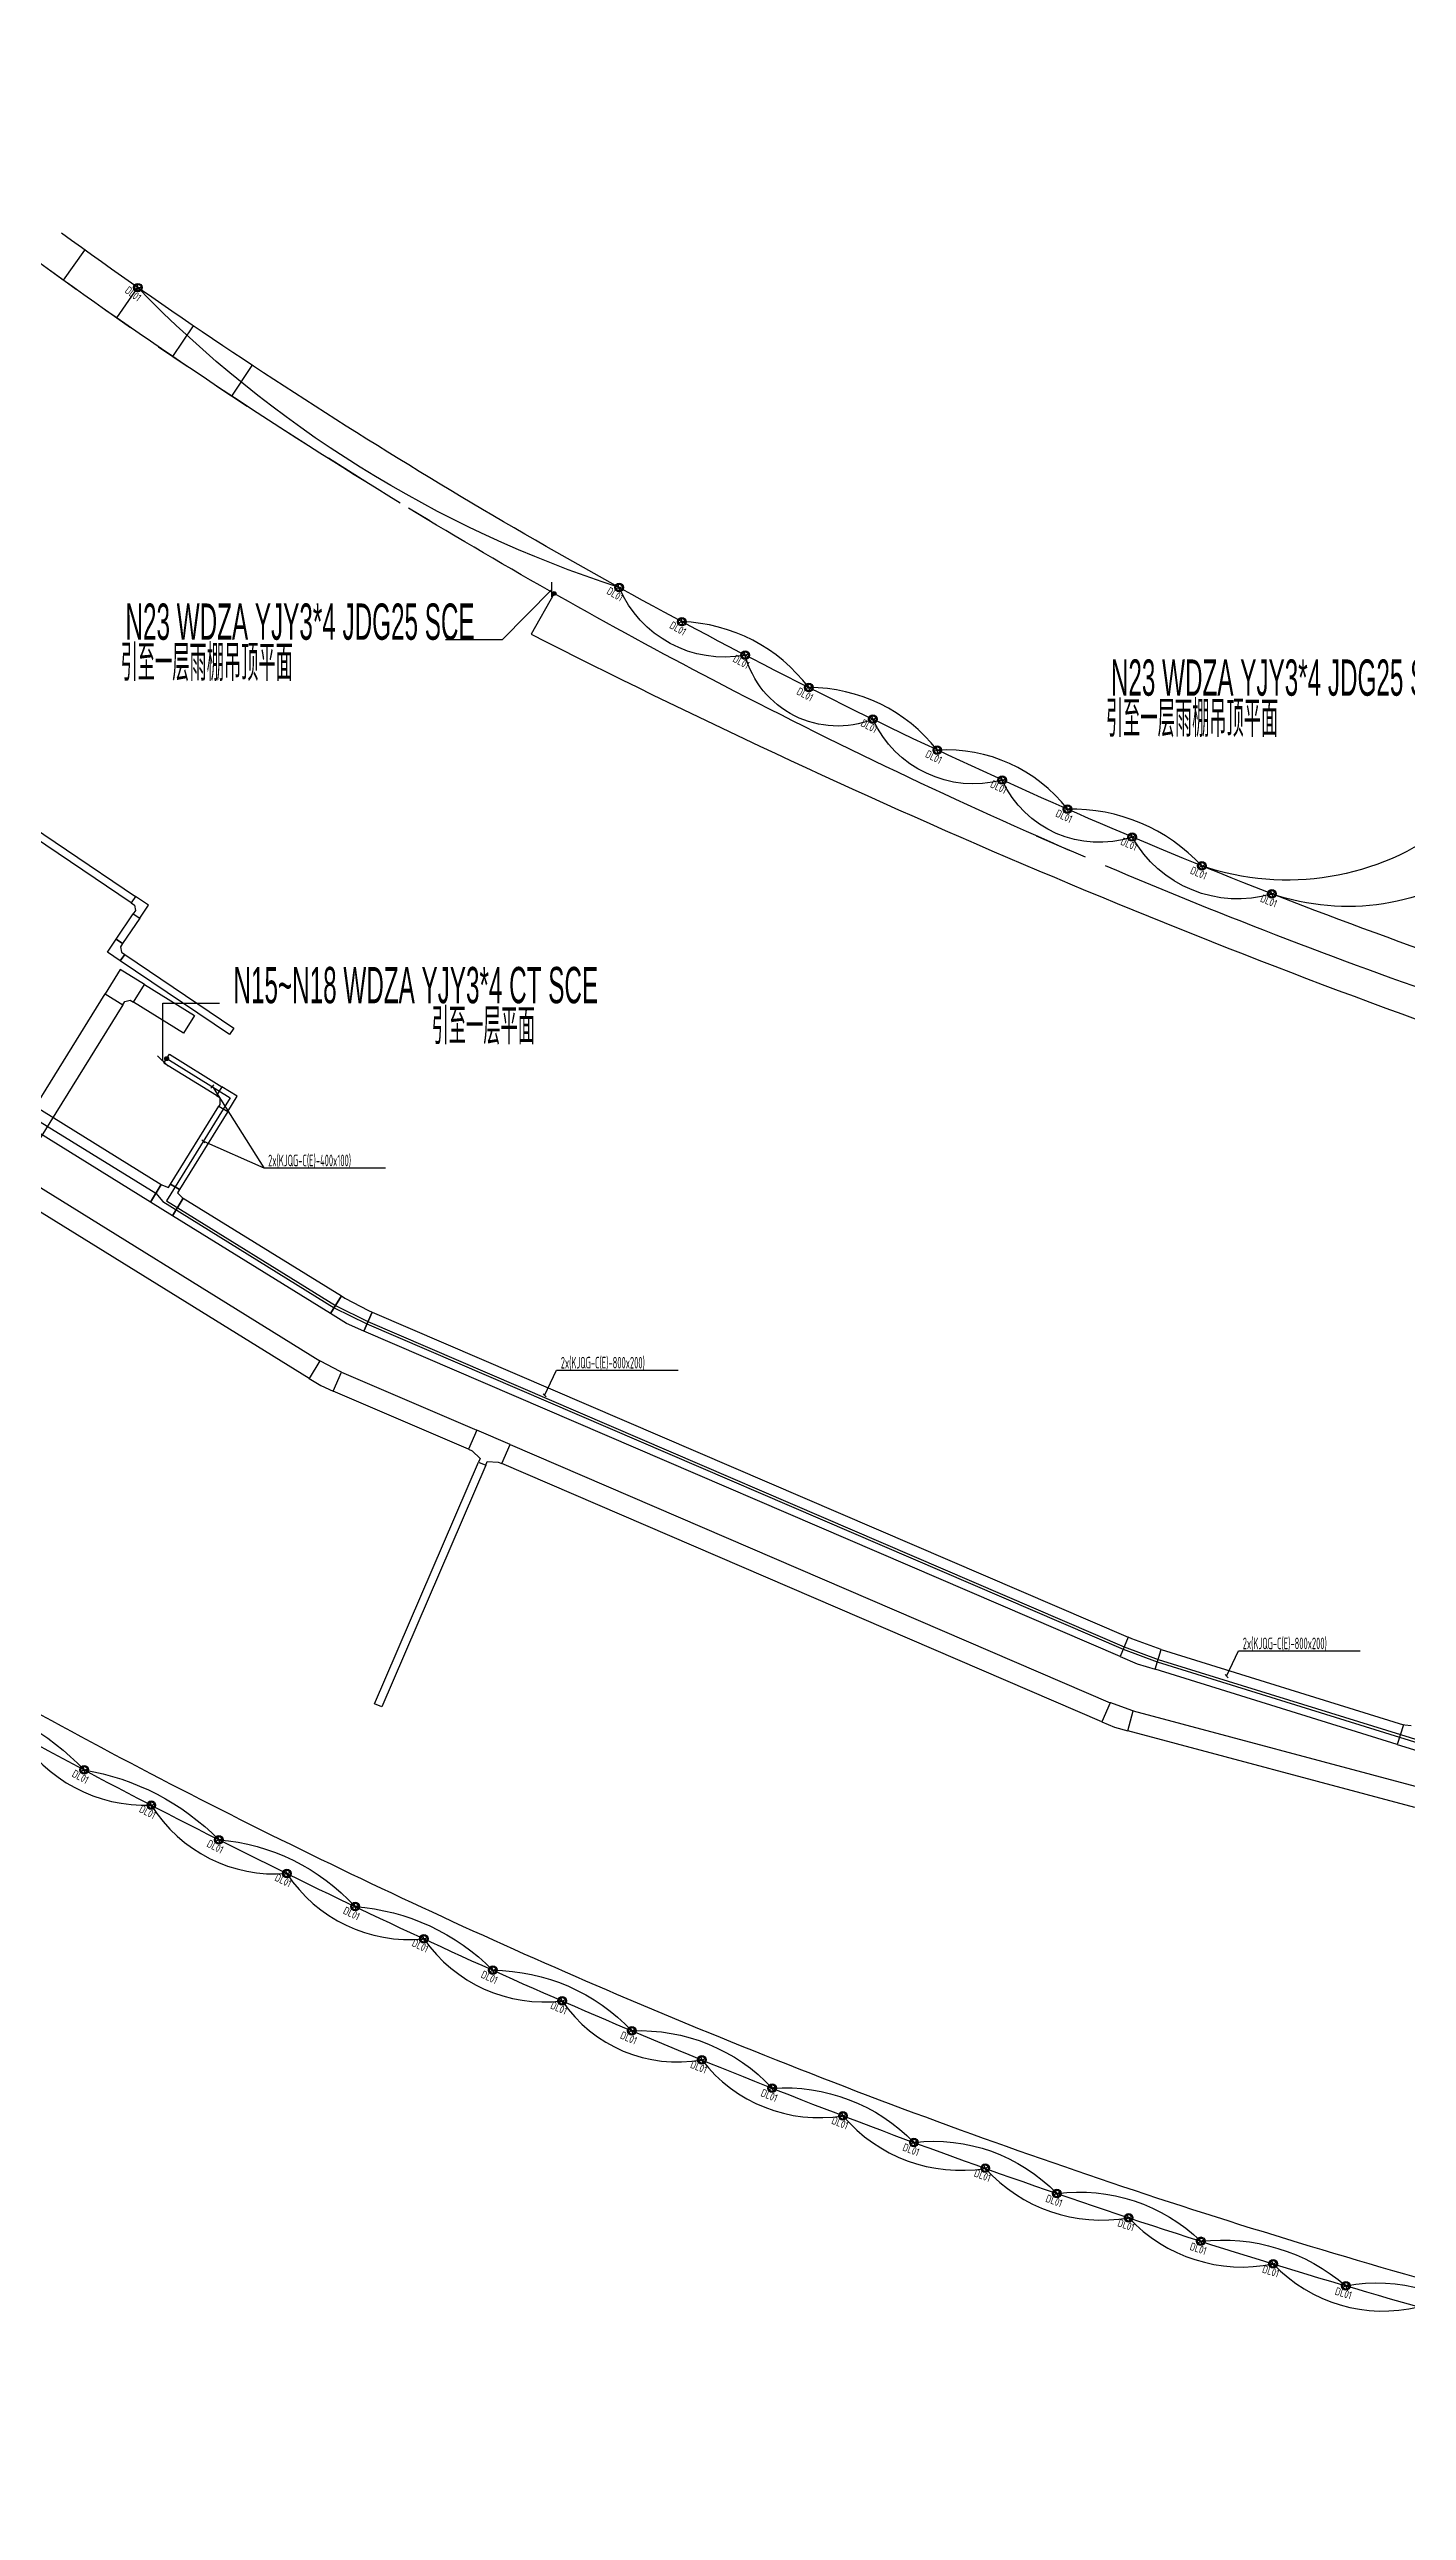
# Model space of a CAD drawing. Header units: inches. Extents: x 157503 to 1975928, y -20120 to 125851.
# Drawn here: x 1592859 to 1645248, y -19605 to 75385 of the extents above; entities that cross this region are included whole.
import ezdxf
from ezdxf import colors
from ezdxf.entities.mleader import LeaderData, LeaderLine
from ezdxf.enums import TextEntityAlignment as Align
from ezdxf.math import Vec2, Vec3
from ezdxf.xclip import XClip

# ---------------------------------------------------------------- set-up
doc = ezdxf.new("R2010")
doc.units = ezdxf.units.IN
doc.header["$MEASUREMENT"] = 0
doc.linetypes.add('DOT2', pattern=[0.125, 0, -0.125])
doc.layers.get('0').update_dxf_attribs({"color": 253})
for name, color, linetype in [('0-DL01', 1, 'Continuous'), ('0-L-灯具', 1, 'Continuous'), ('0-L-电箱', 90, 'Continuous'), ('0-LIGHT-TXT', 90, 'Continuous'), ('A-FLOR-OTLN', 8, 'DOT2'), ('CABLETRAY', 4, 'Continuous'), ('LT-220V', 5, 'Continuous'), ('吊顶', 8, 'Continuous'), ('电-电力-消防线槽', 55, 'Continuous'), ('电-电力-消防线槽标注', 41, 'Continuous')]:
    doc.layers.add(name, color=color, linetype=linetype)
doc.styles.add('-宋体', font='xd-hzs.shx', dxfattribs={"width": 0.8, "bigfont": 'xd-hztxt.shx'})
doc.styles.add('GBZITI', font='gbenor.shx', dxfattribs={"height": 350, "bigfont": 'gbcbig.shx'})
doc.styles.add('SMDEI', font='smsim.shx', dxfattribs={"width": 0.75, "bigfont": 'smfs.shx'})
doc.styles.get("Standard").update_dxf_attribs({"font": 'arial.ttf'})

# ---------------------------------------------------------------- blocks, each defined once
blk = doc.blocks.new('DL01')
at = {"layer": '0-DL01'}
for p, q in [((-89, -89), (89, 89)), ((89, -89), (-89, 89))]:
    blk.add_line(p, q, dxfattribs=at)
for radius in [165, 126]:
    blk.add_circle((0, 0), radius, dxfattribs=at)
at = {"layer": '0-DL01', "style": 'GBZITI', "width": 0.8}
blk.add_text('DL01', height=300, dxfattribs=at).set_placement((0, -450, 0), align=Align.CENTER)
blk = doc.blocks.new('A$Cb2c823c0')
at = {"layer": 'CABLETRAY', "color": 8}
for p, q in [((-54434, 49857), (-74994, 63741)), ((-74826, 63989), (-54266, 50106)), ((-47573, 31509), (-81394, 52454)), ((-80973, 53134), (-47152, 32189)), ((-55017, 48458), (-54354, 49441)), ((-54266, 50106), (-54434, 49857)), ((-54266, 50106), (-54434, 49857)), ((-54434, 49857), (-54310, 49773)), ((-54270, 49565), (-54354, 49441)), ((-54354, 49441), (-54105, 49273)), ((-54354, 49441), (-54105, 49273)), ((-54310, 49773), (-54270, 49565)), ((-53769, 49770), (-54266, 50106)), ((-54105, 49273), (-53769, 49770)), ((-55353, 47961), (-55017, 48458)), ((-55017, 48458), (-54769, 48290)), ((-54769, 48290), (-55017, 48458)), ((-54105, 49273), (-54769, 48290)), ((-54856, 47625), (-55353, 47961)), ((-54688, 47873), (-54856, 47625)), ((-54856, 47625), (-54688, 47873)), ((-50647, 44783), (-54856, 47625)), ((-54769, 48290), (-54853, 48166)), ((-54853, 48166), (-54812, 47957)), ((-54812, 47957), (-54688, 47873)), ((-54688, 47873), (-50479, 45031)), ((-54859, 47286), (-55438, 46351)), ((-53924, 46707), (-54859, 47286)), ((-54345, 46027), (-53924, 46707)), ((-54345, 46027), (-53924, 46707)), ((-53924, 46707), (-51992, 45511)), ((-58653, 41159), (-55438, 46351)), ((-54758, 45930), (-57973, 40738)), ((-55438, 46351), (-54758, 45930)), ((-55438, 46351), (-54758, 45930)), ((-54758, 45930), (-54679, 46057)), ((-54679, 46057), (-54472, 46106)), ((-54472, 46106), (-54345, 46027)), ((-52413, 44831), (-54345, 46027)), ((-51992, 45511), (-52413, 44831)), ((-50479, 45031), (-50647, 44783)), ((-47152, 32189), (-47573, 31509)), ((-47152, 32189), (-47573, 31509)), ((-47573, 31509), (-47123, 31230)), ((-47130, 32176), (-47152, 32189)), ((-46366, 31776), (-47130, 32176)), ((-46636, 31021), (-46320, 31756)), ((-46636, 31021), (-46320, 31756)), ((-46320, 31756), (-46366, 31776)), ((-46320, 31756), (-41101, 29511)), ((-47123, 31230), (-46636, 31021)), ((-41417, 28776), (-46636, 31021)), ((-41101, 29511), (-41417, 28776)), ((-41101, 29511), (-41417, 28776)), ((-39815, 28957), (-41101, 29511)), ((-41417, 28776), (-41279, 28717)), ((-41279, 28717), (-40971, 28421)), ((-40131, 28223), (-39815, 28957)), ((-40131, 28223), (-39815, 28957)), ((-39815, 28957), (-16658, 18996)), ((-45046, 18949), (-41030, 28283)), ((-40755, 28164), (-44770, 18830)), ((-40971, 28421), (-41030, 28283)), ((-41030, 28283), (-40755, 28164)), ((-41030, 28283), (-40755, 28164)), ((-40755, 28164), (-40695, 28302)), ((-40695, 28302), (-40269, 28282)), ((-40269, 28282), (-40131, 28223)), ((-16974, 18261), (-40131, 28223)), ((-44770, 18830), (-45046, 18949)), ((-16658, 18996), (-16974, 18261)), ((-16658, 18996), (-16974, 18261)), ((-16974, 18261), (-16488, 18052)), ((-16635, 18986), (-16658, 18996)), ((-15818, 18700), (-16635, 18986)), ((-16488, 18052), (-15977, 17915)), ((-15977, 17915), (-15770, 18687)), ((-15977, 17915), (-15770, 18687)), ((-15770, 18687), (-15818, 18700)), ((-15770, 18687), (-4689, 15718)), ((-4896, 14946), (-15977, 17915))]:
    blk.add_line(p, q, dxfattribs=at)
at = {"layer": '电-电力-消防线槽', "color": 8}
for p, q in [((-79789, 55413), (-53275, 38994)), ((-53696, 38314), (-80210, 54733)), ((-53171, 43679), (-52960, 44019)), ((-52960, 44019), (-50938, 42767)), ((-51149, 42427), (-53171, 43679)), ((-50938, 42767), (-51149, 42427)), ((-50938, 42767), (-51149, 42427)), ((-50343, 42398), (-50938, 42767)), ((-52915, 39006), (-51052, 42014)), ((-50712, 41803), (-52575, 38795)), ((-51149, 42427), (-51022, 42348)), ((-51012, 42078), (-51052, 42014)), ((-51052, 42014), (-50712, 41803)), ((-51052, 42014), (-50712, 41803)), ((-51022, 42348), (-51012, 42078)), ((-50712, 41803), (-50343, 42398)), ((-53696, 38314), (-53275, 38994)), ((-53275, 38994), (-53696, 38314)), ((-53275, 38994), (-53233, 38967)), ((-53233, 38967), (-52994, 38878)), ((-52994, 38878), (-52915, 39006)), ((-52575, 38795), (-52915, 39006)), ((-52915, 39006), (-52575, 38795)), ((-52846, 37787), (-53696, 38314)), ((-52425, 38467), (-52846, 37787)), ((-52846, 37787), (-52425, 38467)), ((-52575, 38795), (-52654, 38668)), ((-52654, 38668), (-52467, 38494)), ((-52467, 38494), (-52425, 38467)), ((-52425, 38467), (-46326, 34690)), ((-46747, 34010), (-52846, 37787)), ((-46747, 34010), (-46326, 34690)), ((-46326, 34690), (-46747, 34010)), ((-46326, 34690), (-46198, 34611)), ((-46198, 34611), (-45278, 34132)), ((-46127, 33626), (-46747, 34010)), ((-45456, 33338), (-46127, 33626)), ((-45140, 34072), (-45456, 33338)), ((-45456, 33338), (-45140, 34072)), ((-16275, 20784), (-45456, 33338)), ((-45278, 34132), (-45140, 34072)), ((-45140, 34072), (-15959, 21519)), ((-15959, 21519), (-16275, 20784)), ((-15959, 21519), (-16275, 20784)), ((-15821, 21460), (-15959, 21519)), ((-14830, 21094), (-15821, 21460)), ((-14924, 20285), (-14687, 21049)), ((-14924, 20285), (-14687, 21049)), ((-14687, 21049), (-14830, 21094)), ((-14687, 21049), (-5338, 18144)), ((-16275, 20784), (-15613, 20499)), ((-15613, 20499), (-14924, 20285)), ((-5576, 17380), (-14924, 20285)), ((-5338, 18144), (-5576, 17380)), ((-5338, 18144), (-5576, 17380)), ((-5291, 18130), (-5338, 18144)), ((-5037, 18103), (-5291, 18130)), ((-5576, 17380), (-4621, 17084))]:
    blk.add_line(p, q, dxfattribs=at)
at = {"layer": '电-电力-消防线槽标注'}
for p, q in [((-51241, 42834), (-51359, 42716)), ((-51300, 42775), (-49315, 39633)), ((-51710, 40719), (-51592, 40601)), ((-51651, 40660), (-49315, 39633)), ((-49315, 39633), (-44626, 39633)), ((-38483, 30853), (-38022, 31829)), ((-38022, 31829), (-33333, 31829)), ((-38542, 30912), (-38424, 30794)), ((-12165, 20020), (-11705, 20997)), ((-11705, 20997), (-7015, 20997)), ((-12224, 20079), (-12106, 19961))]:
    blk.add_line(p, q, dxfattribs=at)
at = {"layer": '电-电力-消防线槽标注', "style": '-宋体', "width": 0.6}
for s, p in [('2x(KJQG-C(E)-400x100)', (-49152, 39695)), ('2x(KJQG-C(E)-800x200)', (-37859, 31891)), ('2x(KJQG-C(E)-800x200)', (-11541, 21059))]:
    blk.add_text(s, height=450, dxfattribs=at).set_placement(p)
blk = doc.blocks.new('A$Cbd8d7c8c')
at = {"layer": 'A-FLOR-OTLN'}
blk.add_lwpolyline([(-22721, -15690), (-43719, -33393, 0.413756), (-43992, -36561, 0.189672), (122158, -126683, 0.414786), (124666, -124719), (133885, -48362, 0.379931), (116453, -23208, 0.236452)], format="xyb", dxfattribs=at)
at = {"layer": '吊顶', "const_width": 3}
blk.add_lwpolyline([(36525, -42886, 0.056654), (31390, -41079), (30859, -40958, -0.112536), (21289, -36344, -0.028917), (3039, -19971, 0.413532), (-634, -19953), (-31398, -50353, 0.414781), (-31416, -54033, 0.170492), (123964, -129415, 0.412564), (126841, -127143), (136318, -48656, 1.269195), (87077, -54393)], format="xyb", dxfattribs=at)
blk = doc.blocks.new('引出')
at = {"layer": '0-L-电箱', "lineweight": -2}
h = blk.add_hatch(color=256, dxfattribs=at)
h.dxf.hatch_style = 1
h.paths.add_polyline_path([(75, 0, 1), (-75, 0, 1)])
blk.add_lwpolyline([(0, 0, 0, 0, 0), (-110, -329, 200, 0, 0), (-281, -841, 0, 0, 0)], format="xyseb", dxfattribs=at)
blk.add_circle((0, 0), 75, dxfattribs=at)
blk = doc.blocks.new('_Oblique')
at = {"color": 0, "linetype": 'ByBlock', "lineweight": -2}
blk.add_line((-0.5, -0.5), (0.5, 0.5), dxfattribs=at)

msp = doc.modelspace()

# ---------------------------------------------------------------- linework, layer by layer
for points in [[(1530212, 57080, 0.049983), (1569817, 23758, 0.0268), (1593576, 9322, 0.0268), (1618744, -2490, 0.029623), (1647850, -12330, 0.032446), (1680813, -19077, 0.00373), (1684653, -19577, 0.414775), (1688749, -16371), (1697833, 58868, 0.03594), (1698154, 63145, 0.212228), (1689920, 81226, 0.248221), (1667652, 86642, 0.510592), (1653003, 49818, 0.510592)], [(1648231, 39790, -0.037887), (1619098, 52326, -0.0362), (1593332, 68282, -0.0362)], [(1606406, 57870, -0.019806), (1592496, 67128)], [(1632855, 44202, -0.019), (1618437, 51063, -0.015935), (1606729, 57674, -0.015935)], [(1532939, 55839, 0.047277), (1570423, 24645, 0.0268), (1594084, 10269, 0.0268), (1619147, -1494, 0.02939), (1647901, -11230, 0.02939)], [(1647768, 38442, -0.017963), (1633619, 43874, -0.017963)]]:
    msp.add_lwpolyline(points, format="xyb")
for points in [[(1593405, 66476), (1594234, 67633)], [(1593905, 66116), (1592906, 66836)], [(1595465, 65018), (1596280, 66185)], [(1594936, 65387), (1595993, 64649)], [(1597628, 63530), (1598428, 64705)], [(1597073, 63904), (1598183, 63155)], [(1599912, 61996), (1600697, 63184)], [(1599331, 62380), (1600493, 61612)], [(1602824, 60104), (1601656, 60854)], [(1605175, 58626), (1603632, 59600)], [(1607546, 57180), (1606729, 57674)], [(1630945, 45034), (1632220, 44480)]]:
    msp.add_lwpolyline(points)
at = {"layer": '0-L-灯具', "color": 5}
for points in [[(1567062, 68706), (1568763, 67237), (1560167, 57284), (1569985, 48019), (1570426, 47603), (1596973, 31237), (1597244, 30914), (1603857, 26819), (1605119, 26198), (1634305, 13642), (1635621, 13156), (1644972, 10250), (1645923, 9955), (1646770, 9532), (1654943, 7342), (1651172, -6711), (1650072, -6428)], [(1597393, 36432), (1599840, 34917), (1597381, 30947), (1603906, 26906), (1605161, 26288), (1634342, 13735), (1635653, 13251), (1645002, 10346), (1645957, 10049), (1646796, 9629), (1655065, 7413), (1651243, -6832), (1650047, -6525)]]:
    msp.add_lwpolyline(points, dxfattribs=at)
msp.add_lwpolyline([(1612343, 54381), (1612343, 54381), (1611456, 52815, 0.034422), (1649993, 36394), (1651841, 42016)], format="xyb", dxfattribs=at)
at = {"layer": 'LT-220V', "color": 5}
for points in [[(1654599, 78264, -0.204026), (1651592, 73490, -0.21699), (1649759, 68154, -0.21233), (1649197, 62540, -0.219094), (1649937, 56946, -0.200505), (1651938, 51670, -0.529111), (1640040, 42793, -0.352063), (1634652, 44984, -0.382115), (1629634, 47183, -0.365428), (1624642, 49529, -0.448983), (1619713, 52005, -0.351404), (1614851, 54611, -0.122372), (1596280, 66185)], [(1531148, 56123, 0.261479), (1535298, 51993, 0.288833), (1539540, 47958, 0.254029), (1543872, 44021, 0.244549), (1548292, 40181, 0.231111), (1552797, 36443, 0.270612), (1557386, 32806, 0.24084), (1562055, 29275, 0.262062), (1566803, 25850, 0.268923), (1571633, 22528, 0.257946), (1576524, 19324, 0.262338), (1581492, 16228, 0.266879), (1586529, 13244, 0.286682), (1591633, 10375, 0.269214), (1596799, 7622, 0.280093), (1602026, 4986, 0.279097), (1607312, 2468, 0.277432), (1612653, 70, 0.29543), (1618047, -2206, 0.276229), (1623490, -4361, 0.262755), (1628985, -6393, 0.257781), (1634517, -8298, 0.259764), (1640093, -10080, 0.267778), (1645709, -11735, -0.541484)], [(1650785, 54250, -0.538012), (1637338, 43870, 0.214475), (1632153, 46059, 0.246829), (1627131, 48339, 0.231288), (1622169, 50751, 0.226387), (1617273, 53293, 0)], [(1589075, 11794, -0.15732), (1594208, 8984, -0.158247), (1599405, 6289, -0.189354), (1604661, 3713, -0.181066), (1609976, 1254, -0.20454), (1615343, -1083, -0.219627), (1620762, -3299, -0.220881), (1626230, -5392, -0.233989), (1631743, -7361, -0.228668), (1637299, -9205, -0.209262), (1642897, -10923, -0.233435), (1648560, -12523, -0.194248), (1654226, -13986, -0.207492), (1659927, -15321, -0.188024), (1665654, -16527, -0.21917), (1671413, -17605, -0.196822), (1677200, -18553, -0.171554), (1682990, -19368, 0.13673), (1687792, -18432, -0.00781), (1689040, -13955, 0.176518)]]:
    msp.add_lwpolyline(points, format="xyb", dxfattribs=at)

# ---------------------------------------------------------------- block references
at = {"ltscale": 10}
ref = msp.add_blockref('A$Cbd8d7c8c', (1581512, 154047), dxfattribs=at)
XClip(ref).set_block_clipping_path([(33737.5024453482, -58253.8739175466), (58527.5008306247, -28195.842069268)])
ref = msp.add_blockref('A$Cbd8d7c8c', (1569619, 168956), dxfattribs=at)
XClip(ref).set_block_clipping_path([(76291.0063025201, -72283.9918497168), (103268.9259821397, -47877.3086105986)])
msp.add_blockref('A$Cb2c823c0', (1650459, -7417))
at = {"layer": '0-DL01'}
for p, rotation in [((1596280, 66185), 323.1171634493321), ((1614851, 54611), 329.1178622203661), ((1617274, 53293), 329.8679495667454), ((1619713, 52005), 330.6180369131246), ((1622170, 50751), 331.3681242595028), ((1624642, 49529), 332.1182116058815), ((1627131, 48339), 332.8682989522603), ((1629634, 47183), 333.6183862986395), ((1632153, 46059), 334.3684736450182), ((1634652, 44984), 335.8686483377757), ((1637338, 43870), 336.6187356841539), ((1640040, 42793), 337.3688230305322), ((1594208, 8984), 331.251961916865), ((1596799, 7622), 331.817563607332), ((1599405, 6289), 332.3831652977947), ((1602026, 4986), 332.9487669882515), ((1604663, 3713), 333.5143686787167), ((1607312, 2468), 334.0799703691787), ((1609976, 1254), 334.6455720596394), ((1612653, 70), 335.7767754405614), ((1615343, -1083), 336.3423771310235), ((1618046, -2207), 336.9079788214862), ((1620762, -3299), 337.4735805119474), ((1623490, -4361), 338.0391822024081), ((1626230, -5392), 338.6047838928701), ((1628983, -6387), 339.1703855833321), ((1631743, -7361), 339.7359872737974), ((1634516, -8299), 340.8671906547174), ((1637299, -9205), 341.4327923451801), ((1640093, -10079), 341.998394035642), ((1642896, -10922), 342.5639957261034)]:
    msp.add_blockref('DL01', p, dxfattribs=dict(at, rotation=rotation))
at = {"layer": '0-L-灯具'}
for p, rotation in [((1612343, 54381), 229.3369454356261), ((1597393, 36432), 319.3369454356261)]:
    msp.add_blockref('引出', p, dxfattribs=dict(at, rotation=rotation))

# ---------------------------------------------------------------- texts
at = {"layer": '0-LIGHT-TXT', "color": 7, "style": 'SMDEI', "width": 0.5}
for s, p in [('N23 WDZA YJY3*4 JDG25 SCE', (1595803, 52596)), ('引至一层雨棚吊顶平面', (1595612, 51006)), ('N23 WDZA YJY3*4 JDG25 SCE', (1633829, 50437)), ('引至一层雨棚吊顶平面', (1633638, 48848)), ('N15~N18 WDZA YJY3*4 CT SCE', (1599970, 38571)), ('引至一层平面', (1607615, 36981))]:
    msp.add_text(s, height=1400, dxfattribs=at).set_placement(p)

# ---------------------------------------------------------------- leaders
at = {"layer": '0-LIGHT-TXT', "color": 7}
ml = msp.add_multileader_mtext('Standard', dxfattribs=at)
ml.set_content('', color=7)
ml.set_leader_properties()
ml.set_arrow_properties(name='OBLIQUE')
ml.build(insert=Vec2(0, 0))
ml.multileader.update_dxf_attribs({"text_right_attachment_type": 6, "dogleg_length": 0.36, "arrow_head_size": 400})
ctx = ml.context
ctx.base_point, ctx.char_height, ctx.arrow_head_size, ctx.landing_gap_size, ctx.plane_origin = Vec3(1608146, 52596), 0.36, 400, 0.18, Vec3(1608927, 48619)
ctx.right_attachment, ctx.text_align_type = 6, 2
notes = []
notes.append((ctx, [(0, (1, 1, 0), (1610336, 52596), (-1, 0), 2190, [(0, [(1612254, 54530)], 0, [])])]))
ctx.mtext.insert, ctx.mtext.alignment, ctx.mtext.flow_direction = Vec3(1608146, 52596), 3, 5
ml = msp.add_multileader_mtext('Standard', dxfattribs=at)
ml.set_content('', color=7)
ml.set_leader_properties()
ml.set_arrow_properties(name='OBLIQUE')
ml.build(insert=Vec2(0, 0))
ml.multileader.update_dxf_attribs({"text_right_attachment_type": 6, "dogleg_length": 0.36, "arrow_head_size": 400})
ctx = ml.context
ctx.base_point, ctx.char_height, ctx.arrow_head_size, ctx.landing_gap_size, ctx.plane_origin = Vec3(1599434, 38571), 0.36, 400, 0.18, Vec3(1598653, 34594)
ctx.right_attachment = 6
notes.append((ctx, [(0, (1, 1, 0), (1597244, 38571), (1, 0), 2190, [(0, [(1597244, 36343)], 0, [])])]))
ctx.mtext.insert, ctx.mtext.flow_direction = Vec3(1599434, 38571), 5
for ctx, leaders in notes:
    for number, flags, end, landing, length, lines in leaders:
        leader = LeaderData()
        leader.index, (leader.has_last_leader_line, leader.has_dogleg_vector, leader.attachment_direction) = number, flags
        leader.last_leader_point, leader.dogleg_vector, leader.dogleg_length = Vec3(end), Vec3(landing), length
        for number, points, colour, breaks in lines:
            line = LeaderLine()
            line.index, line.vertices, line.color, line.breaks = number, Vec3.list(points), colors.encode_raw_color(colour), breaks
            leader.lines.append(line)
        ctx.leaders.append(leader)

doc.saveas('drawing.dxf')
